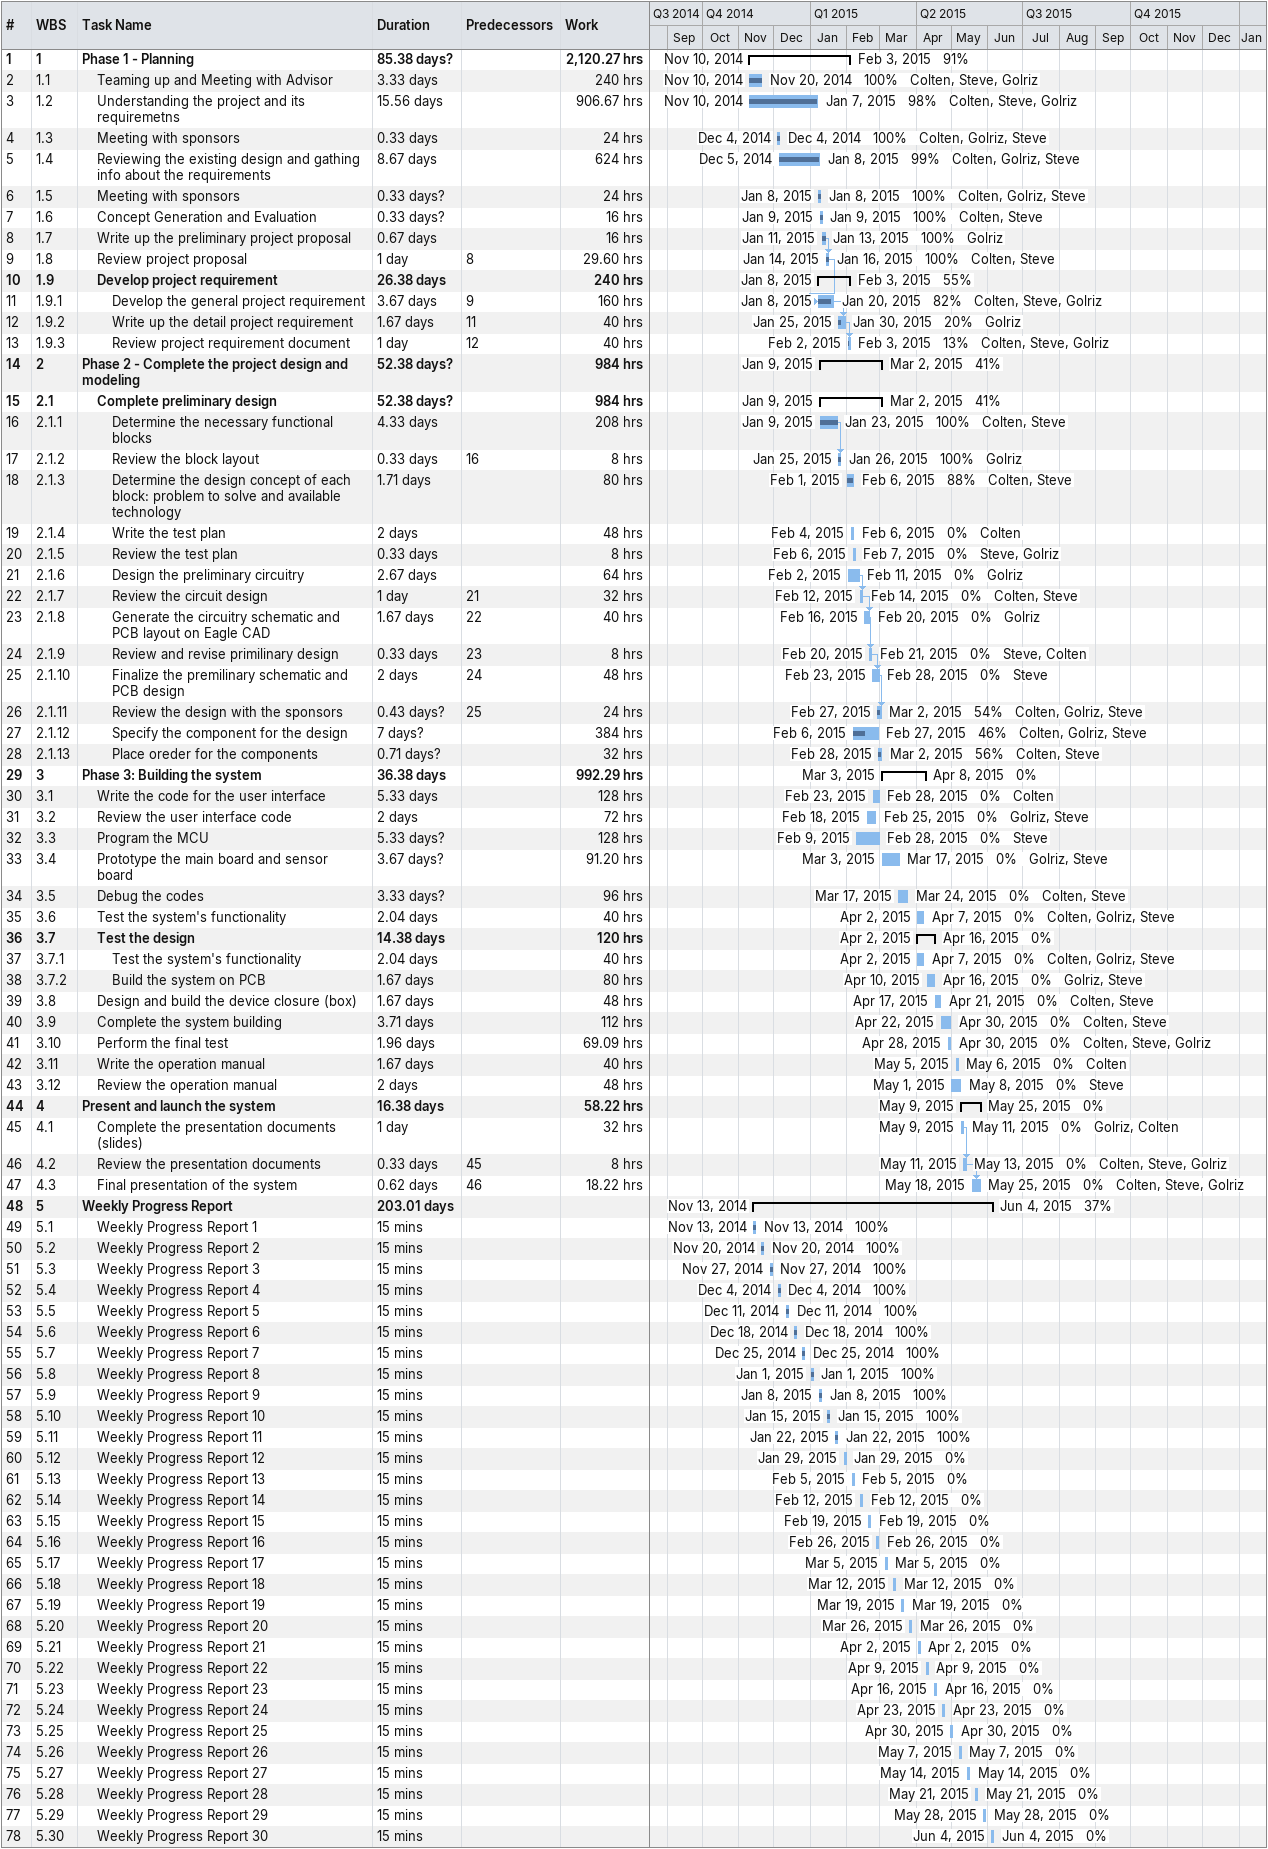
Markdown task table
| ID | WBS | Task | Duration | Start | Finish | Predecessors | Resources | % complete | Work (h) |
|---|---|---|---|---|---|---|---|---|---|
| 1 | 1 | **Phase 1 - Planning** | 85.38d? | 2014-11-10 | 2015-02-03 |  |  | 91 | 2120.27 |
| 2 | 1.1 | Teaming up and Meeting with Advisor | 3.33d | 2014-11-10 | 2014-11-20 |  | Colten, Steve, Golriz | 100 | 240 |
| 3 | 1.2 | Understanding the project and its requiremetns | 15.56d | 2014-11-10 | 2015-01-07 |  | Colten, Steve, Golriz | 98 | 906.67 |
| 4 | 1.3 | Meeting with sponsors | 0.33d | 2014-12-04 | 2014-12-04 |  | Colten, Golriz, Steve | 100 | 24 |
| 5 | 1.4 | Reviewing the existing design and gathing info about the requirements | 8.67d | 2014-12-05 | 2015-01-08 |  | Colten, Golriz, Steve | 99 | 624 |
| 6 | 1.5 | Meeting with sponsors | 0.33d? | 2015-01-08 | 2015-01-08 |  | Colten, Golriz, Steve | 100 | 24 |
| 7 | 1.6 | Concept Generation and Evaluation | 0.33d? | 2015-01-09 | 2015-01-09 |  | Colten, Steve | 100 | 16 |
| 8 | 1.7 | Write up the preliminary project proposal | 0.67d | 2015-01-11 | 2015-01-13 |  | Golriz | 100 | 16 |
| 9 | 1.8 | Review project proposal | 1d | 2015-01-14 | 2015-01-16 | 8 | Colten, Steve | 100 | 29.60 |
| 10 | 1.9 | **Develop project requirement** | 26.38d | 2015-01-08 | 2015-02-03 |  |  | 55 | 240 |
| 11 | 1.9.1 | Develop the general project requirement | 3.67d | 2015-01-08 | 2015-01-20 | 9 | Colten, Steve, Golriz | 82 | 160 |
| 12 | 1.9.2 | Write up the detail project requirement | 1.67d | 2015-01-25 | 2015-01-30 | 11 | Golriz | 20 | 40 |
| 13 | 1.9.3 | Review project requirement document | 1d | 2015-02-02 | 2015-02-03 | 12 | Colten, Steve, Golriz | 13 | 40 |
| 14 | 2 | **Phase 2 - Complete the project design and modeling** | 52.38d? | 2015-01-09 | 2015-03-02 |  |  | 41 | 984 |
| 15 | 2.1 | **Complete preliminary design** | 52.38d? | 2015-01-09 | 2015-03-02 |  |  | 41 | 984 |
| 16 | 2.1.1 | Determine the necessary functional blocks | 4.33d | 2015-01-09 | 2015-01-23 |  | Colten, Steve | 100 | 208 |
| 17 | 2.1.2 | Review the block layout | 0.33d | 2015-01-25 | 2015-01-26 | 16 | Golriz | 100 | 8 |
| 18 | 2.1.3 | Determine the design concept of each block: problem to solve and available technology | 1.71d | 2015-02-01 | 2015-02-06 |  | Colten, Steve | 88 | 80 |
| 19 | 2.1.4 | Write the test plan | 2d | 2015-02-04 | 2015-02-06 |  | Colten | 0 | 48 |
| 20 | 2.1.5 | Review the test plan | 0.33d | 2015-02-06 | 2015-02-07 |  | Steve, Golriz | 0 | 8 |
| 21 | 2.1.6 | Design the preliminary circuitry | 2.67d | 2015-02-02 | 2015-02-11 |  | Golriz | 0 | 64 |
| 22 | 2.1.7 | Review the circuit design | 1d | 2015-02-12 | 2015-02-14 | 21 | Colten, Steve | 0 | 32 |
| 23 | 2.1.8 | Generate the circuitry schematic and PCB layout on Eagle CAD | 1.67d | 2015-02-16 | 2015-02-20 | 22 | Golriz | 0 | 40 |
| 24 | 2.1.9 | Review and revise primilinary design | 0.33d | 2015-02-20 | 2015-02-21 | 23 | Steve, Colten | 0 | 8 |
| 25 | 2.1.10 | Finalize the premilinary schematic and PCB design | 2d | 2015-02-23 | 2015-02-28 | 24 | Steve | 0 | 48 |
| 26 | 2.1.11 | Review the design with the sponsors | 0.43d? | 2015-02-27 | 2015-03-02 | 25 | Colten, Golriz, Steve | 54 | 24 |
| 27 | 2.1.12 | Specify the component for the design | 7d? | 2015-02-06 | 2015-02-27 |  | Colten, Golriz, Steve | 46 | 384 |
| 28 | 2.1.13 | Place oreder for the components | 0.71d? | 2015-02-28 | 2015-03-02 |  | Colten, Steve | 56 | 32 |
| 29 | 3 | **Phase 3: Building the system** | 36.38d | 2015-03-03 | 2015-04-08 |  |  | 0 | 992.29 |
| 30 | 3.1 | Write the code for the user interface | 5.33d | 2015-02-23 | 2015-02-28 |  | Colten | 0 | 128 |
| 31 | 3.2 | Review the user interface code | 2d | 2015-02-18 | 2015-02-25 |  | Golriz, Steve | 0 | 72 |
| 32 | 3.3 | Program the MCU | 5.33d? | 2015-02-09 | 2015-02-28 |  | Steve | 0 | 128 |
| 33 | 3.4 | Prototype the main board and sensor board | 3.67d? | 2015-03-03 | 2015-03-17 |  | Golriz, Steve | 0 | 91.20 |
| 34 | 3.5 | Debug the codes | 3.33d? | 2015-03-17 | 2015-03-24 |  | Colten, Steve | 0 | 96 |
| 35 | 3.6 | Test the system's functionality | 2.04d | 2015-04-02 | 2015-04-07 |  | Colten, Golriz, Steve | 0 | 40 |
| 36 | 3.7 | **Test the design** | 14.38d | 2015-04-02 | 2015-04-16 |  |  | 0 | 120 |
| 37 | 3.7.1 | Test the system's functionality | 2.04d | 2015-04-02 | 2015-04-07 |  | Colten, Golriz, Steve | 0 | 40 |
| 38 | 3.7.2 | Build the system on PCB | 1.67d | 2015-04-10 | 2015-04-16 |  | Golriz, Steve | 0 | 80 |
| 39 | 3.8 | Design and build the device closure (box) | 1.67d | 2015-04-17 | 2015-04-21 |  | Colten, Steve | 0 | 48 |
| 40 | 3.9 | Complete the system building | 3.71d | 2015-04-22 | 2015-04-30 |  | Colten, Steve | 0 | 112 |
| 41 | 3.10 | Perform the final test | 1.96d | 2015-04-28 | 2015-04-30 |  | Colten, Steve, Golriz | 0 | 69.09 |
| 42 | 3.11 | Write the operation manual | 1.67d | 2015-05-05 | 2015-05-06 |  | Colten | 0 | 40 |
| 43 | 3.12 | Review the operation manual | 2d | 2015-05-01 | 2015-05-08 |  | Steve | 0 | 48 |
| 44 | 4 | **Present and launch the system** | 16.38d | 2015-05-09 | 2015-05-25 |  |  | 0 | 58.22 |
| 45 | 4.1 | Complete the presentation documents (slides) | 1d | 2015-05-09 | 2015-05-11 |  | Golriz, Colten | 0 | 32 |
| 46 | 4.2 | Review the presentation documents | 0.33d | 2015-05-11 | 2015-05-13 | 45 | Colten, Steve, Golriz | 0 | 8 |
| 47 | 4.3 | Final presentation of the system | 0.62d | 2015-05-18 | 2015-05-25 | 46 | Colten, Steve, Golriz | 0 | 18.22 |
| 48 | 5 | **Weekly Progress Report** | 203.01d | 2014-11-13 | 2015-06-04 |  |  | 37 |  |
| 49 | 5.1 | Weekly Progress Report 1 | 15min | 2014-11-13 | 2014-11-13 |  |  | 100 |  |
| 50 | 5.2 | Weekly Progress Report 2 | 15min | 2014-11-20 | 2014-11-20 |  |  | 100 |  |
| 51 | 5.3 | Weekly Progress Report 3 | 15min | 2014-11-27 | 2014-11-27 |  |  | 100 |  |
| 52 | 5.4 | Weekly Progress Report 4 | 15min | 2014-12-04 | 2014-12-04 |  |  | 100 |  |
| 53 | 5.5 | Weekly Progress Report 5 | 15min | 2014-12-11 | 2014-12-11 |  |  | 100 |  |
| 54 | 5.6 | Weekly Progress Report 6 | 15min | 2014-12-18 | 2014-12-18 |  |  | 100 |  |
| 55 | 5.7 | Weekly Progress Report 7 | 15min | 2014-12-25 | 2014-12-25 |  |  | 100 |  |
| 56 | 5.8 | Weekly Progress Report 8 | 15min | 2015-01-01 | 2015-01-01 |  |  | 100 |  |
| 57 | 5.9 | Weekly Progress Report 9 | 15min | 2015-01-08 | 2015-01-08 |  |  | 100 |  |
| 58 | 5.10 | Weekly Progress Report 10 | 15min | 2015-01-15 | 2015-01-15 |  |  | 100 |  |
| 59 | 5.11 | Weekly Progress Report 11 | 15min | 2015-01-22 | 2015-01-22 |  |  | 100 |  |
| 60 | 5.12 | Weekly Progress Report 12 | 15min | 2015-01-29 | 2015-01-29 |  |  | 0 |  |
| 61 | 5.13 | Weekly Progress Report 13 | 15min | 2015-02-05 | 2015-02-05 |  |  | 0 |  |
| 62 | 5.14 | Weekly Progress Report 14 | 15min | 2015-02-12 | 2015-02-12 |  |  | 0 |  |
| 63 | 5.15 | Weekly Progress Report 15 | 15min | 2015-02-19 | 2015-02-19 |  |  | 0 |  |
| 64 | 5.16 | Weekly Progress Report 16 | 15min | 2015-02-26 | 2015-02-26 |  |  | 0 |  |
| 65 | 5.17 | Weekly Progress Report 17 | 15min | 2015-03-05 | 2015-03-05 |  |  | 0 |  |
| 66 | 5.18 | Weekly Progress Report 18 | 15min | 2015-03-12 | 2015-03-12 |  |  | 0 |  |
| 67 | 5.19 | Weekly Progress Report 19 | 15min | 2015-03-19 | 2015-03-19 |  |  | 0 |  |
| 68 | 5.20 | Weekly Progress Report 20 | 15min | 2015-03-26 | 2015-03-26 |  |  | 0 |  |
| 69 | 5.21 | Weekly Progress Report 21 | 15min | 2015-04-02 | 2015-04-02 |  |  | 0 |  |
| 70 | 5.22 | Weekly Progress Report 22 | 15min | 2015-04-09 | 2015-04-09 |  |  | 0 |  |
| 71 | 5.23 | Weekly Progress Report 23 | 15min | 2015-04-16 | 2015-04-16 |  |  | 0 |  |
| 72 | 5.24 | Weekly Progress Report 24 | 15min | 2015-04-23 | 2015-04-23 |  |  | 0 |  |
| 73 | 5.25 | Weekly Progress Report 25 | 15min | 2015-04-30 | 2015-04-30 |  |  | 0 |  |
| 74 | 5.26 | Weekly Progress Report 26 | 15min | 2015-05-07 | 2015-05-07 |  |  | 0 |  |
| 75 | 5.27 | Weekly Progress Report 27 | 15min | 2015-05-14 | 2015-05-14 |  |  | 0 |  |
| 76 | 5.28 | Weekly Progress Report 28 | 15min | 2015-05-21 | 2015-05-21 |  |  | 0 |  |
| 77 | 5.29 | Weekly Progress Report 29 | 15min | 2015-05-28 | 2015-05-28 |  |  | 0 |  |
| 78 | 5.30 | Weekly Progress Report 30 | 15min | 2015-06-04 | 2015-06-04 |  |  | 0 |  |
